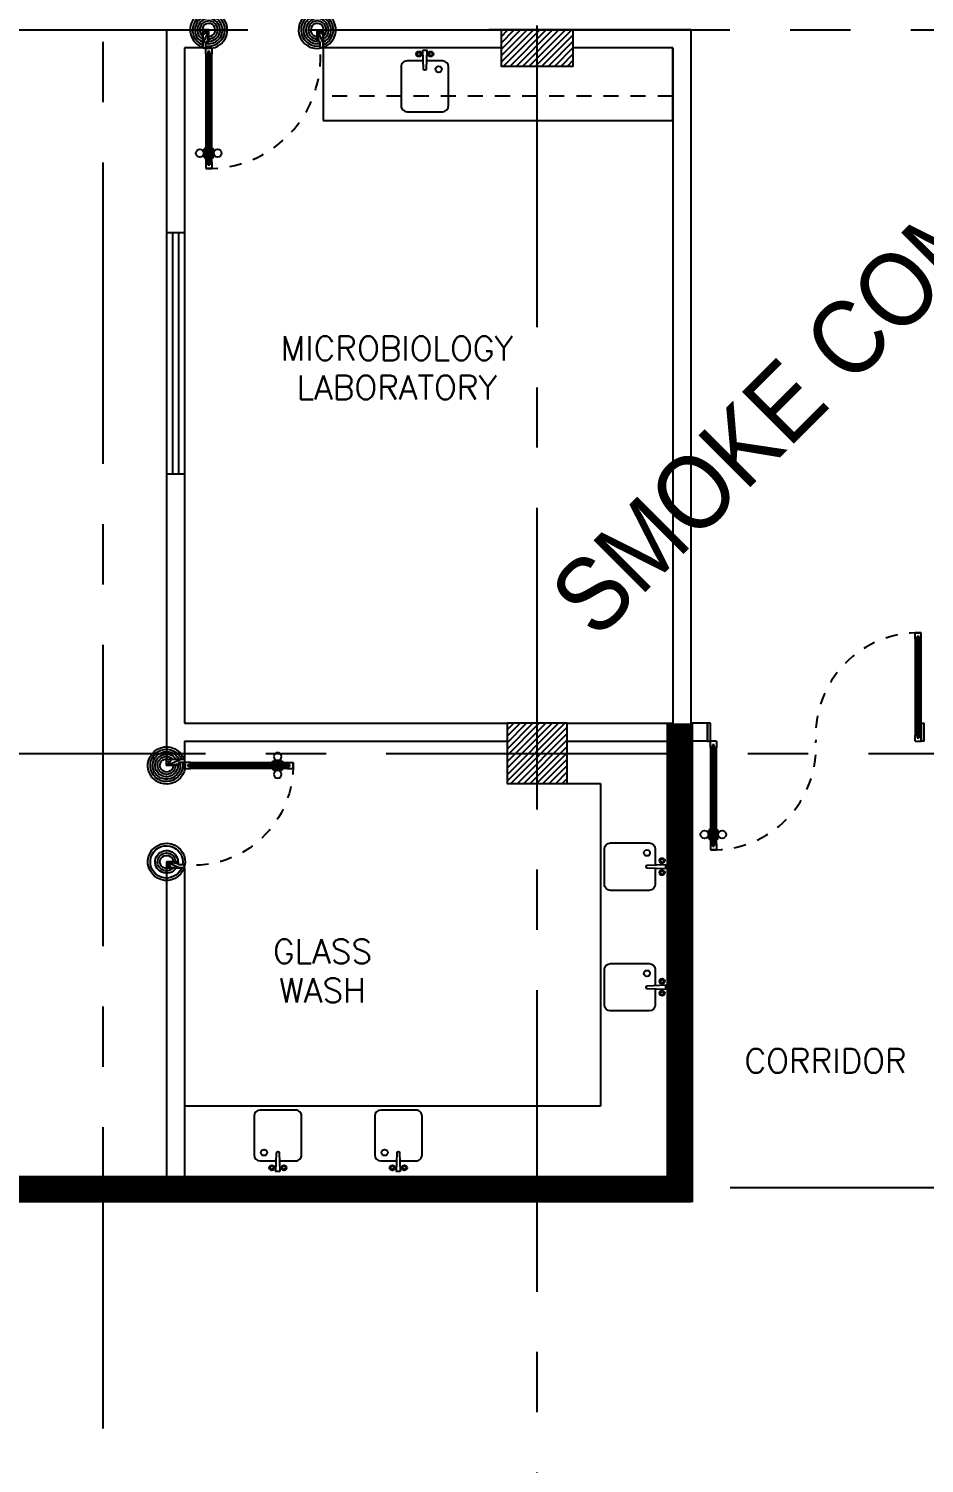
# Model space of a CAD drawing. Extents: x 417819.9 to 417911.9, y 43448 to 43539.2.
# Drawn here: x 417841.64 to 417849.07, y 43482.59 to 43494.48 of the extents above; entities that cross this region are included whole.
import ezdxf
from ezdxf.enums import TextEntityAlignment as Align

# ---------------------------------------------------------------- set-up
doc = ezdxf.new("R2010")
doc.units = 0
doc.header["$MEASUREMENT"] = 0
for name, pattern in [('CENTERX2', [4, 2.5, -0.5, 0.5, -0.5]), ('HIDDEN', [0.375, 0.25, -0.125]), ('HIDDEN2', [0.1875, 0.125, -0.0625])]:
    doc.linetypes.add(name, pattern=pattern)
doc.layers.get('0').update_dxf_attribs({"linetype": 'CONTINUOUS'})
for name, color, linetype in [('AXES', 11, 'CENTERX2'), ('COL', 2, 'CONTINUOUS'), ('DIM', 4, 'CONTINUOUS'), ('DOOR', 4, 'CONTINUOUS'), ('firezone', 4, 'CONTINUOUS'), ('HAT', 8, 'CONTINUOUS'), ('ME-FIX', 3, 'CONTINUOUS'), ('RM-NAME', 2, 'CONTINUOUS'), ('TXT1', 2, 'CONTINUOUS'), ('WALL', 2, 'CONTINUOUS'), ('WIN', 5, 'CONTINUOUS')]:
    doc.layers.add(name, color=color, linetype=linetype)
doc.layers.get('DIM').off()
doc.styles.add('ROMANS', font='ROMANS.shx', dxfattribs={"width": 0.6})
doc.styles.get("Standard").update_dxf_attribs({"font": 'TXT.shx'})
doc.styles.add('TTXT', font='swisse.ttf', dxfattribs={"width": 0.6})
doc.linetypes.add('SMOKE', pattern='A,0.5,-0.2,["SMOKE",Standard,S=0.1,R=0,X=-0.1,Y=-0.05],-0.5', length=1.2)

# ---------------------------------------------------------------- blocks, each defined once
blk = doc.blocks.new('RM1')
at = {"layer": 'RM-NAME', "style": 'ROMANS'}
for tag, p in [('ROOMNAME1', (-5.820766091346741e-11, 323.8095238095266)), ('ROOMNAME2', (0, 0))]:
    blk.add_attdef(tag, text='', height=200, dxfattribs=at).set_placement(p, align=Align.MIDDLE)
blk = doc.blocks.new('DOOR90')
at = {"layer": 'DOOR', "color": 7, "linetype": 'ByBlock'}
for p, q in [((-150, 0), (0, 0)), ((-150, 0), (-150, -25)), ((0, -50), (-113.7099299924448, 0)), ((0, -50), (-40.1457343158545, 0)), ((0, -50), (0, 0)), ((-1000, -25), (-1050, -25)), ((-1050, -75), (-1050, -25)), ((-1050, -25), (-1050, -75)), ((-1000, -75), (-1050, -74.99999999947613)), ((-1000, -41.9999999999709), (-1020, -41.9999999999709)), ((-1020, -42), (-1020, -58)), ((-1000, -58), (-1020, -58)), ((-1000, -25), (-1000, -41.9999999999709)), ((-1000, -58), (-1000, -75)), ((-877.6424572214019, -17.79999999995925), (-967.6424572214019, -17.79999999995925)), ((-967.6424572214019, -25), (-967.6424572214019, -17.79999999995925)), ((-967.6424572214019, -75), (-967.6424572214019, -82.20000000004075)), ((-877.6424572214019, -82.20000000004075), (-967.6424572214019, -82.20000000004075)), ((-955.0424572214251, -8.799999999959255), (-890.2424572213786, -8.799999999959255)), ((-955.0424572214251, -17.79999999995925), (-955.0424572214251, -8.799999999959255)), ((-955.0424572214251, -17.79999999995925), (-890.2424572213786, -17.79999999995925)), ((-955.0424572214251, -82.20000000004075), (-890.2424572213786, -82.20000000004075)), ((-955.0424572214251, -82.20000000004075), (-955.0424572214251, -91.20000000004075)), ((-955.0424572214251, -91.20000000004075), (-890.2424572213786, -91.20000000004075)), ((-890.2424572213786, -17.79999999995925), (-890.2424572213786, -8.799999999959255)), ((-890.2424572213786, -82.20000000004075), (-890.2424572213786, -91.20000000004075)), ((-877.6424572214019, -25), (-877.6424572214019, -17.79999999995925)), ((-877.6424572214019, -75), (-877.6424572214019, -82.20000000004075)), ((-200, -25), (-150, -25)), ((-200, -42), (-200, -25)), ((-180, -42), (-200, -42)), ((-200, -58), (-180, -58)), ((-200, -75), (-200, -58)), ((-150, -75), (-200, -75)), ((-180, -58), (-180, -42)), ((-150, -25), (-100, -25)), ((-150, -75), (-150, -25)), ((-100, -25), (-100, -50)), ((0, -50), (-100, -36.64271395650576)), ((-100, -50), (0, -50)), ((-150, -875), (-100, -875)), ((-150, -900), (-150, -875)), ((-150, -900), (0, -900)), ((0, -900), (-150, -900)), ((0, -850), (-113.7099299924448, -900)), ((-100, -875), (-100, -850)), ((0, -850), (-100, -863.3572860434942)), ((-100, -850), (0, -850)), ((0, -850), (-40.1457343158545, -900)), ((0, -850), (0, -900))]:
    blk.add_line(p, q, dxfattribs=at)
at = {"layer": 'DOOR', "linetype": 'ByBlock'}
for p, q in [((-200, -25), (-1000, -25)), ((-200, -42), (-1000, -41.9999999999709)), ((-200, -58), (-1000, -58)), ((-1000, -75), (-200, -75))]:
    blk.add_line(p, q, dxfattribs=at)
at = {"layer": 'DOOR', "color": 7, "linetype": 'ByBlock'}
for centre in [(-922.6424572214019, 23.53094421501737), (-922.6424572214019, -123.5309442149592)]:
    blk.add_circle(centre, 32.39999999998526, dxfattribs=at)
for centre, radius, start, end in [((0, -50), 154.4019578127773, 161.1052885482714, 166.2857707768669), ((0, -50), 94.40195781277725, 148.0181880328085, 180), ((0, -50), 134.4019578127773, 158.159849394549, 169.2800236450682), ((0, -50), 114.4019578127773, 154.0838418822192, 167.37742587102), ((0, -50), 74.40195781277725, 137.7764264185456, 180), ((0, -50), 54.40195781277725, 113.2073828924446, 180), ((0, -50), 34.40195781277725, 90, 180), ((0, -50), 14.40195781277725, 90, 180), ((0, -850), 154.4019578127773, 193.7142292231331, 198.8947114517286), ((0, -850), 134.4019578127773, 190.7199763549318, 201.840150605451), ((0, -850), 94.40195781277725, 180, 211.9818119671915), ((0, -850), 74.40195781277725, 180, 222.2235735814543), ((0, -850), 54.40195781277725, 180, 246.7926171075554), ((0, -850), 34.40195781277725, 180, 270), ((0, -850), 14.40195781277725, 180, 270)]:
    blk.add_arc(centre, radius, start, end, dxfattribs=at)
at = {"layer": 'DOOR', "linetype": 'HIDDEN', "ltscale": 0.5}
blk.add_arc((-222.2222222220153, -49.99999999976717), 828.155208510499, 178.270116378131, 275.0030377036063, dxfattribs=at)
blk = doc.blocks.new('*X771')
at = {"color": 0}
for p, q in [((38539.2220864851, 32281.32707298415), (39018.89501350094, 32761)), ((38539.22208648509, 32334.36008157314), (38965.86200491196, 32761)), ((38539.22208648509, 32387.39309016213), (38912.82899632296, 32761)), ((38539.22208648509, 32440.42609875112), (38859.79598773397, 32761)), ((38539.22208648508, 32493.4591073401), (38806.76297914498, 32761)), ((38539.22208648508, 32546.49211592909), (38753.72997055599, 32761)), ((38539.22208648508, 32599.52512451808), (38700.696961967, 32761)), ((38539.22208648508, 32652.55813310707), (38647.66395337801, 32761)), ((38539.22208648507, 32705.59114169606), (38594.63094478902, 32761)), ((38539.22208648507, 32758.62415028504), (38541.59793620003, 32761)), ((38571.92802208994, 32261), (39039.22208648501, 32728.29406439508)), ((38624.96103067893, 32261), (39039.22208648501, 32675.26105580608)), ((38677.99403926792, 32261), (39039.22208648502, 32622.2280472171)), ((38731.02704785691, 32261), (39039.22208648502, 32569.19503862811)), ((38784.0600564459, 32261), (39039.22208648502, 32516.16203003912)), ((38837.09306503489, 32261), (39039.22208648502, 32463.12902145014)), ((38890.12607362388, 32261), (39039.22208648503, 32410.09601286114)), ((38943.15908221288, 32261), (39039.22208648503, 32357.06300427216)), ((38996.19209080187, 32261), (39039.22208648503, 32304.02999568317))]:
    blk.add_line(p, q, dxfattribs=at)
blk = doc.blocks.new('COL50')
at = {"layer": 'COL'}
blk.add_lwpolyline([(-249.9999999999709, 250), (-249.9999999999418, -250), (250, -250), (249.9999999999709, 250)], close=True, dxfattribs=at)
blk = doc.blocks.new('A$C24ED45A6')
at = {"layer": 'DOOR', "color": 0, "linetype": 'ByBlock'}
for p, q in [((924.999714750069, 1099.999913275184), (924.9997147505928, 1149.999913275213)), ((924.9997147500981, 1149.999913275184), (974.9997147500981, 1149.999913275184)), ((974.9997147500981, 1149.999913275184), (924.9997147500981, 1149.999913275184)), ((941.9997147500981, 1099.999913275184), (924.999714750069, 1099.999913275184)), ((941.9997147500981, 1099.999913275184), (941.9997147500981, 1119.999913275184)), ((957.9997147500981, 1119.999913275184), (941.9997147500981, 1119.999913275184)), ((957.9997147500981, 1099.999913275184), (957.9997147500981, 1119.999913275184)), ((974.999714750069, 1099.999913275184), (957.9997147500981, 1099.999913275184)), ((974.999714750069, 1099.999913275184), (974.9997147500981, 1149.999913275184)), ((908.7997147500282, 1055.04237049658), (908.7997147500282, 990.2423704965913)), ((917.7997147500282, 1055.04237049658), (908.7997147500282, 1055.04237049658)), ((917.7997147500282, 990.2423704965913), (908.7997147500282, 990.2423704965913)), ((917.7997147500282, 977.6423704965855), (917.7997147500282, 1067.642370496585)), ((924.999714750069, 1067.642370496585), (917.7997147500282, 1067.642370496585)), ((917.7997147500282, 1055.04237049658), (917.7997147500282, 990.2423704965913)), ((924.999714750069, 977.6423704965855), (917.7997147500282, 977.6423704965855)), ((974.9997147500981, 1067.642370496585), (982.1997147501388, 1067.642370496585)), ((974.9997147500981, 977.6423704965855), (982.1997147501388, 977.6423704965855)), ((982.1997147501388, 977.6423704965855), (982.1997147501388, 1067.642370496585)), ((982.1997147501388, 1055.04237049658), (982.1997147501388, 990.2423704965913)), ((982.1997147501388, 1055.04237049658), (991.1997147501388, 1055.04237049658)), ((982.1997147501388, 990.2423704965913), (991.1997147501388, 990.2423704965913)), ((991.1997147501388, 1055.04237049658), (991.1997147501388, 990.2423704965913)), ((-0.0002852659090422094, 0.0005459637031890452), (0.0006637533224420622, 150.0005459607055)), ((-0.0002852659090422094, 150.0005459637032), (24.99971473409096, 150.0005459637032)), ((24.99971473409096, 150.0005459637032), (24.99971473409096, 100.0005459637032)), ((924.9997147500981, 149.9999132751836), (924.9997147500981, 199.9999132751836)), ((924.9997147500981, 199.9999132751836), (941.9997147500981, 199.9999132751836)), ((924.9997147500981, 149.9999132751836), (974.9997147500981, 149.9999132751836)), ((941.9997147500981, 199.9999132751836), (941.9997147500981, 179.9999132751836)), ((941.9997147500981, 179.9999132751836), (957.9997147500981, 179.9999132751836)), ((957.9997147500981, 179.9999132751836), (957.9997147500981, 199.9999132751836)), ((957.9997147500981, 199.9999132751836), (974.9997147500981, 199.9999132751836)), ((974.9997147500981, 199.9999132751836), (974.9997147500981, 149.9999132751836)), ((999.9997147500981, 149.9999132751836), (974.9997147500981, 149.9999132751836)), ((974.9997147500981, 149.9999132751836), (974.9997147500981, 99.99991327518364)), ((999.9997147500981, 149.9999132751836), (999.9997147500981, -8.672481635585427e-05)), ((49.99971473409096, 0.0005459637031890452), (-0.0002852659090422094, 0.0005459637031890452)), ((24.99971473409096, 100.0005459637032), (49.99971473409096, 100.0005459637032)), ((49.99971473409096, 100.0005459637032), (49.99971473409096, 0.0005459637031890452)), ((974.9997147500981, 99.99991327518364), (949.9997147500981, 99.99991327518364)), ((949.9997147500981, 99.99991327518364), (949.9997147500981, -8.672481635585427e-05)), ((949.9997147500981, -8.672481635585427e-05), (999.9997147500981, -8.672481635585427e-05))]:
    blk.add_line(p, q, dxfattribs=at)
at = {"layer": 'DOOR', "linetype": 'ByBlock'}
for p, q in [((924.999714750069, 1099.999913275184), (924.9997147500981, 199.9999132751836)), ((941.9997147500981, 199.9999132751836), (941.9997147500981, 1099.999913275184)), ((957.9997147500981, 199.9999132751836), (957.9997147500981, 1099.999913275184)), ((974.9997147500981, 199.9999132751836), (974.999714750069, 1099.999913275184))]:
    blk.add_line(p, q, dxfattribs=at)
at = {"layer": 'DOOR', "color": 9, "linetype": 'ByBlock'}
for p, q in [((49.99971473409096, 0.0005459637031890452), (-0.0002852659090422094, 113.710475956148)), ((49.99971473409096, 0.0005459637031890452), (-0.0002852659090422094, 40.14628027955769)), ((49.99971473409096, 0.0005459637031890452), (36.64242869059672, 100.0005459637032)), ((949.9997147500981, -8.672481635585427e-05), (999.9997147500981, 113.7098432676285)), ((949.9997147500981, -8.672481635585427e-05), (963.3570007935923, 99.99991327518364)), ((949.9997147500981, -8.672481635585427e-05), (999.9997147500981, 40.14564759103814))]:
    blk.add_line(p, q, dxfattribs=at)
at = {"layer": 'DOOR', "color": 0, "linetype": 'ByBlock'}
for centre in [(876.4687705351098, 1022.642370496585), (1023.530658965086, 1022.642370496585)]:
    blk.add_circle(centre, 32.39999999998526, dxfattribs=at)
at = {"layer": 'DOOR', "linetype": 'HIDDEN', "ltscale": 0.5}
blk.add_arc((949.9997147495524, 222.4999591306114), 927.8368202104019, 88.45601313387131, 184.4815520911756, dxfattribs=at)
at = {"layer": 'DOOR', "color": 9, "linetype": 'ByBlock'}
for centre, radius, start, end in [((49.99971473406185, 0.0005459637031890452), 154.4019578127773, 103.7142292224544, 108.8947114507109), ((49.99971473406185, 0.0005459637031890452), 134.4019578127773, 100.7199763548362, 111.8401506069727), ((949.9997147501272, -8.672481635585427e-05), 134.4019578127773, 68.15984939303335, 79.28002364515741), ((949.9997147501272, -8.672481635585427e-05), 154.4019578127773, 71.10528854929525, 76.28577077755193), ((49.99971473406185, 0.0005459637031890452), 114.4019578127773, 102.6225741287136, 115.916158117935), ((49.99971473406185, 0.0005459637031890452), 94.40195781277725, 90, 121.9818119669145), ((49.99971473406185, 0.0005459637031890452), 74.40195781277725, 90, 132.2235735831696), ((49.99971473406185, 0.0005459637031890452), 54.40195781277725, 90, 156.7926171080241), ((49.99971473406185, 0.0005459637031890452), 34.40195781277725, 90, 180), ((49.99971473406185, 0.0005459637031890452), 14.40195781277725, 90, 180), ((949.9997147501272, -8.672481635585427e-05), 94.40195781277725, 58.01818803308483, 90), ((949.9997147501272, -8.672481635585427e-05), 74.40195781277725, 47.77642641683039, 90), ((949.9997147501272, -8.672481635585427e-05), 54.40195781277725, 23.2073828919762, 90), ((949.9997147501272, -8.672481635585427e-05), 34.40195781277725, 7.00715953259931e-15, 90), ((949.9997147501272, -8.672481635585427e-05), 14.40195781277725, 7.00715953259931e-15, 90), ((949.9997147501272, -8.672481635585427e-05), 114.4019578127773, 64.08384188206432, 77.37742587129276)]:
    blk.add_arc(centre, radius, start, end, dxfattribs=at)
at = {"layer": 'WALL'}
blk.add_line((999.9997147500981, -8.672481635585427e-05), (1000.000663769344, 149.9999132721859), dxfattribs=at)
blk = doc.blocks.new('fe-door')
at = {"layer": 'DOOR', "color": 0, "linetype": 'ByBlock'}
for p, q in [((-805.0424572213087, 1782.200000000012), (-805.0424572213087, 1791.200000000012)), ((-805.0424572213087, 1791.200000000012), (-740.2424572213204, 1791.200000000012)), ((-740.2424572213204, 1782.200000000012), (-740.2424572213204, 1791.200000000012)), ((150.0000000001164, 1799.999999999971), (1.164153218269348e-10, 1799.999999999971)), ((1.164153218269348e-10, 1799.999999999971), (1.164153218269348e-10, 1774.999999999971)), ((150.0000000001164, 1774.999999999967), (150.0000000001164, 1799.999999999971)), ((-899.9999999998836, 1774.999999999971), (-899.9999999998836, 1724.999999999971)), ((-899.9999999998836, 1724.999999999971), (-899.9999999998836, 1774.999999999971)), ((-849.9999999998836, 1774.999999999971), (-899.9999999998836, 1774.999999999971)), ((-849.9999999998836, 1724.999999999971), (-899.9999999999418, 1725.000000000495)), ((-869.9999999998836, 1757.999999999971), (-869.9999999998836, 1741.999999999971)), ((-849.9999999998836, 1758), (-869.9999999998836, 1758)), ((-849.9999999998836, 1741.999999999971), (-869.9999999998836, 1741.999999999971)), ((-849.9999999998836, 1774.999999999971), (-849.9999999998836, 1758)), ((-849.9999999998836, 1741.999999999971), (-849.9999999998836, 1724.999999999971)), ((-817.6424572212854, 1774.999999999971), (-817.6424572212854, 1782.200000000012)), ((-727.6424572212854, 1782.200000000012), (-817.6424572212854, 1782.200000000012)), ((-817.6424572212854, 1724.999999999971), (-817.6424572212854, 1717.79999999993)), ((-727.6424572212854, 1717.79999999993), (-817.6424572212854, 1717.79999999993)), ((-805.0424572213087, 1782.200000000012), (-740.2424572213204, 1782.200000000012)), ((-805.0424572213087, 1717.79999999993), (-805.0424572213087, 1708.79999999993)), ((-805.0424572213087, 1717.79999999993), (-740.2424572213204, 1717.79999999993)), ((-805.0424572213087, 1708.79999999993), (-740.2424572213204, 1708.79999999993)), ((-740.2424572213204, 1717.79999999993), (-740.2424572213204, 1708.79999999993)), ((-727.6424572212854, 1774.999999999971), (-727.6424572212854, 1782.200000000012)), ((-727.6424572212854, 1724.999999999971), (-727.6424572212854, 1717.79999999993)), ((-49.99999999988358, 1757.999999999971), (-49.99999999988358, 1774.999999999971)), ((-49.99999999988358, 1774.999999999971), (1.164153218269348e-10, 1774.999999999971)), ((-29.99999999988358, 1757.999999999971), (-49.99999999988358, 1757.999999999971)), ((-49.99999999988358, 1724.999999999971), (-49.99999999988358, 1741.999999999971)), ((-49.99999999988358, 1741.999999999971), (-29.99999999988358, 1741.999999999971)), ((1.164153218269348e-10, 1724.999999999971), (-49.99999999988358, 1724.999999999971)), ((-29.99999999988358, 1741.999999999971), (-29.99999999988358, 1757.999999999971)), ((1.164153218269348e-10, 1724.999999999971), (1.164153218269348e-10, 1774.999999999971)), ((1.164153218269348e-10, 1774.999999999971), (150.0000000001164, 1774.999999999967)), ((1.164153218269348e-10, 75), (1.164153218269348e-10, 25)), ((1.164153218269348e-10, 75), (50.00000000011642, 75)), ((1.164153218269348e-10, 0), (1.164153218269348e-10, 25)), ((1.164153218269348e-10, 25), (50.00000000011642, 25)), ((150.0000000001164, 24.99999999999636), (1.164153218269348e-10, 25)), ((0, 0), (150, -1.455191522836685e-11)), ((30.00000000011642, 58), (30.00000000011642, 42)), ((50.00000000011642, 58), (30.00000000011642, 58)), ((30.00000000011642, 42), (50.00000000011642, 42)), ((50.00000000011642, 75), (50.00000000011642, 58)), ((50.00000000011642, 42), (50.00000000011642, 25)), ((150.0000000001164, 24.99999999999636), (150.0000000001164, 0)), ((850.0000000001164, 58), (850.0000000001164, 75)), ((850.0000000001164, 75), (900.0000000001746, 74.99999999947613)), ((850.0000000001164, 58), (870.0000000001164, 58)), ((850.0000000001164, 25), (850.0000000001164, 41.9999999999709)), ((850.0000000001164, 41.9999999999709), (870.0000000001164, 41.9999999999709)), ((850.0000000001164, 25), (900.0000000001164, 25)), ((870.0000000001164, 42), (870.0000000001164, 58)), ((900.0000000001164, 25), (900.0000000001164, 75)), ((900.0000000001164, 75), (900.0000000001164, 25))]:
    blk.add_line(p, q, dxfattribs=at)
at = {"layer": 'DOOR', "linetype": 'ByBlock'}
for p, q in [((-49.99999999988358, 1774.999999999971), (-849.9999999998836, 1774.999999999971)), ((-49.99999999988358, 1757.999999999971), (-849.9999999998836, 1758)), ((-49.99999999988358, 1741.999999999971), (-849.9999999998836, 1741.999999999971)), ((-849.9999999998836, 1724.999999999971), (-49.99999999988358, 1724.999999999971)), ((850.0000000001164, 75), (50.00000000011642, 75)), ((50.00000000011642, 58), (850.0000000001164, 58)), ((50.00000000011642, 42), (850.0000000001164, 41.9999999999709)), ((50.00000000011642, 25), (850.0000000001164, 25))]:
    blk.add_line(p, q, dxfattribs=at)
at = {"layer": 'DOOR', "color": 0, "linetype": 'ByBlock'}
for centre in [(-772.6424572212854, 1823.530944214988), (-772.6424572212854, 1676.469055785012)]:
    blk.add_circle(centre, 32.39999999998526, dxfattribs=at)
at = {"layer": 'DOOR', "linetype": 'HIDDEN', "ltscale": 0.5}
for centre, radius, start, end in [((-48.95833333325572, 1749.999999999956), 851.4087845463584, 178.317376533042, 273.2964823759968), ((48.95833333348855, 50), 851.4087845464003, 358.317376533042, 93.29648237599677)]:
    blk.add_arc(centre, radius, start, end, dxfattribs=at)
at = {"layer": 'WALL'}
for p, q in [((1.164153218269348e-10, 1799.999050980739), (149.9999999971478, 1799.999999999985)), ((1.164153218269348e-10, 0.0009490192023804411), (149.9999999971478, -1.455191522836685e-11))]:
    blk.add_line(p, q, dxfattribs=at)
at = {"layer": 'WALL', "linetype": 'ByBlock'}
blk.add_line((2.328306436538696e-10, 1800), (150.0000000001746, 1799.999999999985), dxfattribs=at)

msp = doc.modelspace()

# ---------------------------------------------------------------- hatches: boundary and pattern name
at = {"layer": 'HAT'}
h = msp.add_hatch(dxfattribs=at)
h.set_pattern_fill('ANSI31', color=256, scale=0.3, style=0)
h.set_pattern_definition([(45, (417487.3113851895, 43455.64332208101), (-0.02651650429449553, 0.02651650429449554), [])])
h.paths.add_polyline_path([(417845.8566168633, 43494.174322081), (417845.8566168633, 43494.47432208099), (417845.5566168632, 43494.47432208099), (417845.5566168632, 43494.174322081)])
h.paths.add_polyline_path([(417846.1566168632, 43494.174322081), (417846.1566168632, 43494.47432208099), (417845.8566168633, 43494.47432208099), (417845.8566168633, 43494.174322081)])

# ---------------------------------------------------------------- linework, layer by layer
at = {"layer": 'AXES'}
for p, q in [((417845.8566168633, 43460.01002843701), (417845.8566168633, 43538.48750037016)), ((417842.2566168633, 43466.87432208098), (417842.2566168633, 43525.69432208099)), ((417820.9551719918, 43494.47432208099), (417889.6966168632, 43494.47432208099)), ((417820.6051719917, 43488.47432208099), (417889.6966168632, 43488.47432208099)), ((417831.4566168633, 43484.87432208098), (417889.6966168632, 43484.87432208098))]:
    msp.add_line(p, q, dxfattribs=at)
at = {"layer": 'COL'}
msp.add_lwpolyline([(417846.1566168632, 43494.47432208099), (417845.5566168632, 43494.47432208099), (417845.5566168632, 43494.174322081), (417846.1566168632, 43494.174322081)], close=True, dxfattribs=at)
at = {"layer": 'firezone', "linetype": 'SMOKE', "const_width": 0.225}
for points in [[(417847.0408209496, 43488.72432207831), (417847.0408209496, 43484.75183267115)], [(417831.4189784134, 43484.86052762641), (417847.1356533926, 43484.86052762641)]]:
    msp.add_lwpolyline(points, dxfattribs=at)
at = {"layer": 'ME-FIX', "linetype": 'Continuous'}
msp.add_line((417844.0820363744, 43494.3243214499), (417844.0820366004, 43493.72432264311), dxfattribs=at)
at = {"layer": 'ME-FIX'}
for p, q in [((417846.9816170893, 43493.7243226431), (417846.9816168633, 43494.324322081)), ((417844.0820366004, 43493.72432264311), (417846.9816170893, 43493.7243226431)), ((417846.1066168752, 43488.22432208367), (417846.3816168633, 43488.22432208367)), ((417846.3816168633, 43488.22432208367), (417846.3816168633, 43485.54932208099)), ((417846.3816168633, 43485.54932208099), (417842.9316168632, 43485.54932208099))]:
    msp.add_line(p, q, dxfattribs=at)
at = {"layer": 'ME-FIX', "linetype": 'HIDDEN2'}
msp.add_line((417846.9816168633, 43493.92432208107), (417844.0820363744, 43493.92432208096), dxfattribs=at)
at = {"layer": 'ME-FIX'}
for points in [[(417844.9085920842, 43494.30519243403), (417844.9406501913, 43494.30519243403), (417844.9345957008, 43494.1499318014, -0.9999999999999999), (417844.9146465747, 43494.1499318014)], [(417846.9241733509, 43487.518858428), (417846.9241733509, 43487.55091653503), (417846.7689127182, 43487.54486204452, 0.9999999999999999), (417846.7689127182, 43487.52491291846)], [(417846.9241733508, 43486.518858428), (417846.9241733508, 43486.55091653503), (417846.7689127182, 43486.54486204452, 0.9999999999999999), (417846.7689127182, 43486.52491291846)], [(417843.7214648931, 43485.00676559355), (417843.6894067861, 43485.00676559355), (417843.6954612766, 43485.16202622618, -0.9999999999999999), (417843.7154104027, 43485.16202622618)], [(417844.7214648931, 43485.00676559355), (417844.6894067861, 43485.00676559355), (417844.6954612766, 43485.16202622618, -0.9999999999999999), (417844.7154104027, 43485.16202622618)]]:
    msp.add_lwpolyline(points, format="xyb", close=True, dxfattribs=at)
for points in [[(417844.9120313587, 43494.21699608778), (417844.7781611198, 43494.21699608778, 0.414213562373095), (417844.7282883048, 43494.16712327277), (417844.7282883048, 43493.8460354397, 0.414213562373095), (417844.7781611198, 43493.79616262468), (417845.0710811557, 43493.79616262468, 0.414213562373095), (417845.1209539707, 43493.8460354397), (417845.1209539707, 43494.16712327277, 0.414213562373095), (417845.0710811557, 43494.21699608778), (417844.9372109167, 43494.21699608778)], [(417846.8359770046, 43487.5222977025), (417846.8359770046, 43487.3884274636, -0.414213562373095), (417846.7861041896, 43487.33855464857), (417846.4650163565, 43487.33855464857, -0.414213562373095), (417846.4151435415, 43487.3884274636), (417846.4151435415, 43487.68134749949, -0.414213562373095), (417846.4650163565, 43487.73122031446), (417846.7861041896, 43487.73122031446, -0.414213562373095), (417846.8359770046, 43487.68134749943), (417846.8359770046, 43487.54747726047)], [(417846.8359770045, 43486.5222977025), (417846.8359770045, 43486.3884274636, -0.414213562373095), (417846.7861041895, 43486.33855464857), (417846.4650163564, 43486.33855464857, -0.414213562373095), (417846.4151435415, 43486.3884274636), (417846.4151435415, 43486.68134749949, -0.414213562373095), (417846.4650163565, 43486.73122031446), (417846.7861041895, 43486.73122031446, -0.414213562373095), (417846.8359770045, 43486.68134749943), (417846.8359770045, 43486.54747726047)], [(417843.7180256186, 43485.09496193979), (417843.8518958575, 43485.09496193979, 0.414213562373095), (417843.9017686726, 43485.14483475481), (417843.9017686726, 43485.46592258788, 0.414213562373095), (417843.8518958576, 43485.51579540289), (417843.5589758217, 43485.51579540289, 0.414213562373095), (417843.5091030067, 43485.46592258788), (417843.5091030067, 43485.14483475481, 0.414213562373095), (417843.5589758217, 43485.09496193979), (417843.6928460607, 43485.09496193979)], [(417844.7180256186, 43485.09496193979), (417844.8518958575, 43485.09496193979, 0.414213562373095), (417844.9017686726, 43485.14483475481), (417844.9017686726, 43485.46592258788, 0.414213562373095), (417844.8518958576, 43485.51579540289), (417844.5589758217, 43485.51579540289, 0.414213562373095), (417844.5091030067, 43485.46592258788), (417844.5091030067, 43485.14483475481, 0.414213562373095), (417844.5589758217, 43485.09496193979), (417844.6928460607, 43485.09496193979)]]:
    msp.add_lwpolyline(points, format="xyb", dxfattribs=at)
for centre, radius in [((417844.8748588979, 43494.27410426682), 0.02166226048229988), ((417844.8748588979, 43494.27410426682), 0.01398170678879575), ((417844.9743833776, 43494.27410426682), 0.02166226048229988), ((417844.9743833776, 43494.27410426682), 0.01398170678879575), ((417845.0390723228, 43494.14756236882), 0.02550626410779683), ((417846.7665432856, 43487.64933866659), 0.02550626410779683), ((417846.8930851836, 43487.5846497214), 0.02166226048229988), ((417846.8930851836, 43487.48512524163), 0.02166226048229988), ((417846.8930851836, 43487.5846497214), 0.01398170678879575), ((417846.8930851836, 43487.48512524163), 0.01398170678879575), ((417846.7665432856, 43486.64933866659), 0.02550626410779683), ((417846.8930851836, 43486.5846497214), 0.02166226048229988), ((417846.8930851836, 43486.5846497214), 0.01398170678879575), ((417846.8930851836, 43486.48512524163), 0.02166226048229988), ((417846.8930851836, 43486.48512524163), 0.01398170678879575), ((417843.5909846546, 43485.16439565876), 0.02550626410779683), ((417844.5909846546, 43485.16439565876), 0.02550626410779683), ((417843.6556735997, 43485.03785376075), 0.02166226048229988), ((417843.6556735997, 43485.03785376075), 0.01398170678879575), ((417843.7551980795, 43485.03785376075), 0.02166226048229988), ((417843.7551980795, 43485.03785376075), 0.01398170678879575), ((417844.6556735997, 43485.03785376075), 0.02166226048229988), ((417844.6556735997, 43485.03785376075), 0.01398170678879575), ((417844.7551980795, 43485.03785376075), 0.02166226048229988), ((417844.7551980795, 43485.03785376075), 0.01398170678879575)]:
    msp.add_circle(centre, radius, dxfattribs=at)
at = {"layer": 'WALL'}
for p, q in [((417842.7816168632, 43494.47432208099), (417842.7816168632, 43492.79048987207)), ((417843.0820373234, 43494.324322081), (417843.0820363744, 43494.47432208096)), ((417844.0820363744, 43494.47432271368), (417844.0820363744, 43494.32432271368)), ((417844.0820363744, 43494.324322081), (417844.0820363744, 43494.47432271368)), ((417845.5566168632, 43494.47074302318), (417844.0820363744, 43494.4726448642)), ((417845.6066168633, 43494.47432208099), (417845.4566159142, 43494.47432208099)), ((417847.1316168633, 43494.47432208099), (417846.1066168633, 43494.47432208099)), ((417847.1316168633, 43494.47432208099), (417847.1316168633, 43488.72432208099)), ((417843.0820373234, 43494.32432219846), (417842.9316168632, 43494.32432213766)), ((417842.9316168632, 43494.32432213766), (417842.9316168632, 43492.79049082109)), ((417845.5566168632, 43494.32432319876), (417844.0820363744, 43494.32432264311)), ((417846.9816168633, 43494.324322081), (417846.1556917172, 43494.324322081)), ((417846.9816168633, 43494.324322081), (417846.9816168633, 43488.72432208099)), ((417842.9316168632, 43492.79049082109), (417842.7816168632, 43492.79048987207)), ((417842.9316168632, 43490.79049082109), (417842.7816168632, 43490.79048987207)), ((417842.7816168632, 43490.79048987207), (417842.7816168632, 43488.42432303002)), ((417842.9316168632, 43490.79049082109), (417842.9316168632, 43488.72432208099)), ((417842.9316168632, 43488.72432208099), (417845.6066168633, 43488.72432208099)), ((417846.1066168633, 43488.72432208099), (417846.9816168633, 43488.72432208099)), ((417847.2683190912, 43488.72432208099), (417847.1316168633, 43488.72432208099)), ((417847.2683190912, 43488.574322081), (417847.2683190912, 43488.72432208099)), ((417842.9316168632, 43488.574322081), (417845.6066168633, 43488.574322081)), ((417842.9316168632, 43488.574322081), (417842.9316168632, 43488.424322081)), ((417846.1066168633, 43488.574322081), (417846.9816168633, 43488.574322081)), ((417846.9816168633, 43488.574322081), (417846.9816168633, 43484.949322081)), ((417847.2683190912, 43488.574322081), (417847.1316168633, 43488.574322081)), ((417847.1316168633, 43488.574322081), (417847.1316168633, 43484.799322081)), ((417842.9316168632, 43488.424322081), (417842.7816168632, 43488.42432303002)), ((417842.9316168632, 43487.52432208101), (417842.7816168632, 43487.52432303003)), ((417842.7816168632, 43487.52432303003), (417842.7816168632, 43484.949322081)), ((417842.9316168632, 43487.52432208101), (417842.9316168632, 43484.949322081)), ((417842.7816168632, 43484.949322081), (417831.7066168633, 43484.949322081)), ((417846.9816168633, 43484.949322081), (417842.9316168632, 43484.949322081)), ((417847.1316168633, 43484.799322081), (417835.1316168633, 43484.799322081))]:
    msp.add_line(p, q, dxfattribs=at)
at = {"layer": 'WIN'}
for p, q in [((417842.7816168632, 43492.79048987207), (417842.7816168632, 43490.79048987207)), ((417842.8316168633, 43492.79049082109), (417842.8316168633, 43490.79049082109)), ((417842.8816168633, 43492.79049082109), (417842.8816168633, 43490.79049082109)), ((417842.9316168632, 43492.79049082109), (417842.9316168632, 43490.79049082109))]:
    msp.add_line(p, q, dxfattribs=at)

# ---------------------------------------------------------------- block references
at = {"layer": 'COL', "xscale": 0.001000000047497451, "yscale": 0.0009999999892897904, "zscale": 0.001}
msp.add_blockref('COL50', (417845.8566168633, 43488.47432208099), dxfattribs=at)
at = {"layer": 'DIM', "xscale": 0.001000000047497451, "yscale": 0.0009999999892897904, "zscale": 0.001, "rotation": 90}
msp.add_blockref('fe-door', (417849.0683190719, 43488.574322081), dxfattribs=at)
at = {"layer": 'DOOR', "color": 0, "xscale": 0.001000000047497451, "yscale": 0.0009999999892897904, "zscale": 0.001, "rotation": 180}
msp.add_blockref('A$C24ED45A6', (417844.082036089, 43494.47432199426), dxfattribs=at)
at = {"layer": 'DOOR', "color": 0, "xscale": -0.001000000047497451, "yscale": 0.0009999999892897904, "zscale": 0.001}
msp.add_blockref('DOOR90', (417842.7816163754, 43488.42432303002), dxfattribs=at)
at = {"layer": 'HAT'}
ref = msp.add_blockref('RM1', (417844.6926915566, 43491.50936052346), dxfattribs=dict(at, xscale=0.001000000047497451, yscale=0.0009999999892897904, zscale=0.001))
ref.add_attrib('ROOMNAME2', 'LABORATORY', dxfattribs={"layer": 'RM-NAME', "height": 0.2, "style": 'ROMANS'}).set_placement((417844.6926915566, 43491.50936052346), align=Align.MIDDLE)
ref.add_attrib('ROOMNAME1', 'MICROBIOLOGY', dxfattribs={"layer": 'RM-NAME', "height": 0.2, "style": 'ROMANS'}).set_placement((417844.6926915566, 43491.83317004726), align=Align.MIDDLE)
at = {"layer": 'HAT', "xscale": 0.001000000047497451, "yscale": 0.0009999999892897904, "zscale": 0.001}
msp.add_blockref('*X771', (417807.0673947767, 43455.96332208099), dxfattribs=at)
at = {"layer": 'HAT'}
ref = msp.add_blockref('RM1', (417844.0760693462, 43486.50930380658), dxfattribs=dict(at, xscale=0.001000000047497451, yscale=0.0009999999892897904, zscale=0.001))
ref.add_attrib('ROOMNAME2', 'WASH', dxfattribs={"layer": 'RM-NAME', "height": 0.2, "style": 'ROMANS'}).set_placement((417844.0760693462, 43486.50930380658), align=Align.MIDDLE)
ref.add_attrib('ROOMNAME1', 'GLASS', dxfattribs={"layer": 'RM-NAME', "height": 0.2, "style": 'ROMANS'}).set_placement((417844.0760693462, 43486.83311333039), align=Align.MIDDLE)
at = {"layer": 'WALL'}
ref = msp.add_blockref('RM1', (417848.249582201, 43485.92489150318), dxfattribs=dict(at, xscale=0.001000000047497451, yscale=0.0009999999892897904, zscale=0.001))
ref.add_attrib('ROOMNAME2', 'CORRIDOR', dxfattribs={"layer": 'RM-NAME', "height": 0.2, "style": 'ROMANS'}).set_placement((417848.249582201, 43485.92489150318), align=Align.MIDDLE)

# ---------------------------------------------------------------- texts
at = {"layer": 'TXT1', "color": 6, "style": 'TTXT', "width": 0.9}
msp.add_text('SMOKE COMPARTMENT ZONE No.2', height=0.6078515624999999, rotation=45, dxfattribs=at).set_placement((417846.3501457224, 43489.40685294617))

doc.saveas('drawing.dxf')
